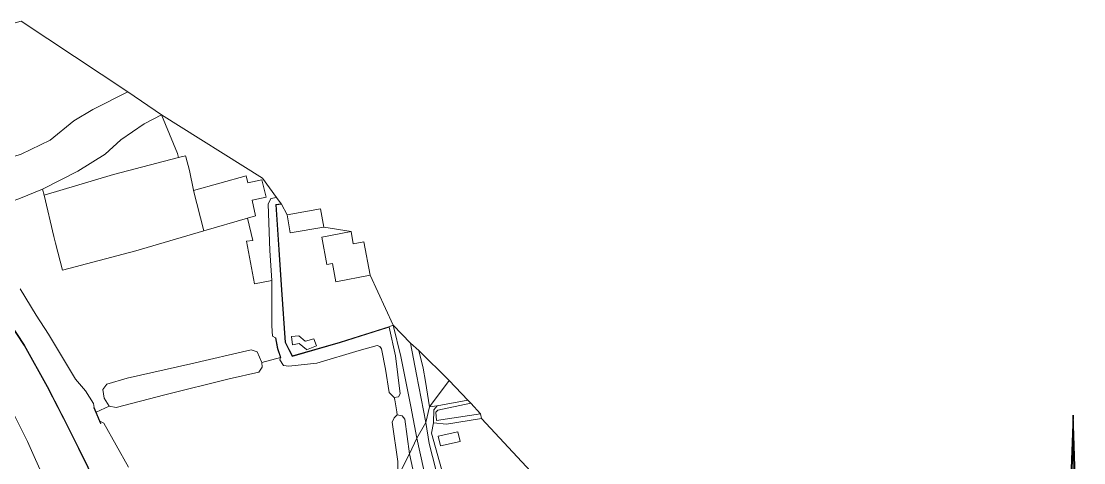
# Model space of a CAD drawing. Header units: metres. Extents: x 112942 to 118371, y 496117 to 499046.
# Drawn here: x 113374.4 to 113671.3, y 498789.3 to 498912.7 of the extents above; entities that cross this region are included whole.
import ezdxf

# ---------------------------------------------------------------- set-up
doc = ezdxf.new("R2010")
doc.units = ezdxf.units.M
doc.layers.add('B-WE-OG-TOPOKAART-G', color=7, linetype='Continuous', lineweight=18)
doc.layers.add('X-XX-AL-ORIENTATIE-S', color=7, linetype='Continuous', lineweight=25)

# ---------------------------------------------------------------- blocks, each defined once
blk = doc.blocks.new('SAL-ORIENTATIE_NOORDPIJL-SO')
for p, q in [((0, 64), (-2, 7)), ((0, -26), (0, 64)), ((2, 7), (0, 64)), ((-2, 7), (0, 28)), ((0, 28), (2, 7)), ((-3, 0), (3, 0)), ((0, -2), (-1, -26)), ((1, -26), (0, -2)), ((-1, -26), (0, -26))]:
    blk.add_line(p, q)
for points in [[(2, 7), (0, 28), (0, 64)], [(0, -26), (1, -26), (0, -2)]]:
    blk.add_solid(points)

msp = doc.modelspace()

# ---------------------------------------------------------------- linework, layer by layer
at = {"layer": 'B-WE-OG-TOPOKAART-G'}
for points, elevation in [([(113437.67, 498857.627), (113425.431, 498854.07), (113422.58, 498865.377), (113437.255, 498869.428), (113437.71, 498867.541), (113441.671, 498868.375), (113442.824, 498863.513), (113438.932, 498862.697), (113439.88, 498858.27), (113437.67, 498857.627)], -0.452), ([(113448.677, 498858.615), (113458.033, 498860.279), (113458.943, 498855.165), (113449.586, 498853.501), (113448.677, 498858.615)], -0.36), ([(113471.877, 498841.664), (113462.302, 498839.866), (113461.35, 498844.932), (113459.815, 498844.644), (113458.365, 498852.364), (113466.564, 498853.905), (113467.204, 498850.498), (113470.114, 498851.045), (113471.877, 498841.664)], -0.18), ([(113452.067, 498822.615), (113450.253, 498822.267), (113449.929, 498824.57), (113451.992, 498824.787), (113453.759, 498823.253), (113453.86, 498823.213), (113456.217, 498823.903), (113456.948, 498821.92), (113454.147, 498820.796), (113454.084, 498820.965), (113452.067, 498822.615)], -0.466), ([(113449.929, 498824.57), (113450.253, 498822.267), (113452.067, 498822.615), (113454.084, 498820.965), (113454.147, 498820.796), (113456.948, 498821.92), (113456.217, 498823.903), (113453.86, 498823.213), (113453.759, 498823.253), (113451.992, 498824.787), (113449.929, 498824.57)], -0.466), ([(113502.781, 498802.945), (113490.49, 498801.084), (113490.292, 498803.436), (113490.86, 498803.957), (113500.051, 498805.964), (113502.781, 498802.945)], -1.327), ([(113491.548, 498793.975), (113490.942, 498796.745), (113496.439, 498797.948), (113497.045, 498795.177), (113491.548, 498793.975)], -0.651), ([(113490.942, 498796.745), (113491.548, 498793.975), (113497.045, 498795.177), (113496.439, 498797.948), (113490.942, 498796.745)], -0.651)]:
    msp.add_lwpolyline(points, close=True, dxfattribs=dict(at, elevation=elevation))
for points in [[(113404.167, 498892.963, -0.733), (113394.383, 498887.997, -0.753), (113389.115, 498884.804, -0.753), (113382.503, 498879.454, -0.71), (113374.405, 498875.528, -0.716), (113365.854, 498872.838, -0.744), (113359.334, 498870.034, -0.716), (113358.678, 498869.298, -0.681), (113354.187, 498868.144, -0.615), (113348.917, 498871.542, -0.484), (113336.934, 498883.263, -0.601), (113321.675, 498898.846, -0.441), (113324.071, 498900.726, -0.687), (113326.169, 498900.326, -0.624), (113335.726, 498902.442, -0.664), (113355.76, 498907.512, -0.721), (113374.409, 498912.681, -0.736), (113404.167, 498892.963, -0.733)], [(113413.567, 498886.554, -0.684), (113408.795, 498884.04, -0.615), (113402.257, 498879.511, -0.615), (113397.876, 498875.499, -0.655), (113390.265, 498870.793, -0.584), (113380.308, 498865.76, -0.489), (113374.249, 498863.2, -0.604), (113369.189, 498861.345, -0.624), (113365.382, 498861.288, -0.632), (113363.559, 498862.162, -0.653), (113359.407, 498866.571, -0.681), (113358.678, 498869.298, -0.681), (113359.334, 498870.034, -0.716), (113365.854, 498872.838, -0.744), (113374.405, 498875.528, -0.716), (113382.503, 498879.454, -0.71), (113389.115, 498884.804, -0.753), (113394.383, 498887.997, -0.753), (113404.167, 498892.963, -0.733), (113413.567, 498886.554, -0.684)], [(113413.567, 498886.554, -0.684), (113418.046, 498875.723, -0.28), (113418.358, 498874.568, -0.223), (113400.209, 498869.832, -0.4), (113380.786, 498864.052, -0.392), (113380.308, 498865.76, -0.489), (113390.265, 498870.793, -0.584), (113397.876, 498875.499, -0.655), (113402.257, 498879.511, -0.615), (113408.795, 498884.04, -0.615), (113413.567, 498886.554, -0.684)], [(113445.698, 498863.445, -0.484), (113444.189, 498863.161, -0.484), (113443.394, 498861.513, -0.484), (113443.92, 498848.617, -0.484), (113444.421, 498840.174, -0.463), (113439.554, 498839.327, -0.426), (113437.366, 498851.217, -0.458), (113439.131, 498851.409, -0.42), (113437.67, 498857.627, -0.452), (113439.88, 498858.27, -0.452), (113438.932, 498862.697, -0.452), (113442.824, 498863.513, -0.452), (113441.671, 498868.375, -0.452), (113437.71, 498867.541, -0.452), (113437.255, 498869.428, -0.452), (113422.58, 498865.377, -0.452), (113422.555, 498865.474, -0.452), (113421.436, 498870.94, -0.289), (113420.378, 498874.759, -0.32), (113420.328, 498875.076, -0.32), (113418.358, 498874.568, -0.223), (113418.046, 498875.723, -0.28), (113413.567, 498886.554, -0.684), (113441.85, 498868.828, -0.332), (113445.698, 498863.445, -0.484)], [(113380.786, 498864.052, -0.392), (113400.209, 498869.832, -0.4), (113418.358, 498874.568, -0.223), (113420.328, 498875.076, -0.32), (113420.378, 498874.759, -0.32), (113421.436, 498870.94, -0.289), (113422.555, 498865.474, -0.452), (113422.58, 498865.377, -0.452), (113425.431, 498854.07, -0.452), (113406.473, 498848.548, -0.4), (113385.922, 498843.11, -0.495), (113383.992, 498850.676, -0.357), (113383.497, 498852.541, -0.357), (113380.786, 498864.052, -0.392)], [(113374.249, 498863.2, -0.604), (113380.308, 498865.76, -0.489), (113380.786, 498864.052, -0.392), (113383.497, 498852.541, -0.357), (113383.992, 498850.676, -0.357), (113385.922, 498843.11, -0.495), (113406.473, 498848.548, -0.4), (113425.431, 498854.07, -0.452), (113437.67, 498857.627, -0.452), (113439.131, 498851.409, -0.42), (113437.366, 498851.217, -0.458), (113439.554, 498839.327, -0.426), (113444.421, 498840.174, -0.463)], [(113447.086, 498861.622, -0.85), (113445.575, 498861.487, -0.85), (113447.162, 498837.568, -0.85), (113448.197, 498822.84, -0.85), (113450.127, 498818.999, -0.85), (113463.592, 498822.865, -0.85), (113476.895, 498827.036, -0.85), (113477.184, 498827.126, -0.475), (113479, 498819.135, -0.337), (113480.303, 498808.567, -0.297), (113479.849, 498807.735, -0.297), (113478.632, 498807.549, -0.532), (113478.039, 498808.065, -0.555), (113477.228, 498808.893, -0.575), (113476.18, 498815.409, -0.501), (113475.069, 498821.152, -0.518), (113474.624, 498821.739, -0.518), (113473.851, 498822.087, -0.518), (113468.815, 498820.659, -0.526), (113456.997, 498817.136, -0.552), (113449.219, 498816.25, -0.526), (113447.682, 498816.417, -0.526), (113446.696, 498818.039, -0.498), (113446.887, 498818.698, -0.498), (113446.982, 498818.73, -0.85), (113446.145, 498821.177, -0.85), (113445.526, 498824.173, -0.85), (113445.428, 498824.153, -0.549), (113444.591, 498824.612, -0.412), (113444.436, 498827.549, -0.412), (113444.421, 498840.174, -0.463), (113443.92, 498848.617, -0.484), (113443.394, 498861.513, -0.484), (113444.189, 498863.161, -0.484), (113445.698, 498863.445, -0.484), (113447.086, 498861.622, -0.85)], [(113447.095, 498861.522, -0.389), (113445.681, 498861.396, -0.389), (113447.261, 498837.575, -0.495), (113448.296, 498822.867, -0.484), (113450.179, 498819.118, -0.489), (113463.563, 498822.961, -0.484), (113477.154, 498827.222, -0.478), (113477.184, 498827.126, -0.475), (113476.895, 498827.036, -0.85), (113463.592, 498822.865, -0.85), (113450.127, 498818.999, -0.85), (113448.197, 498822.84, -0.85), (113447.162, 498837.568, -0.85), (113445.575, 498861.487, -0.85), (113447.086, 498861.622, -0.85), (113447.095, 498861.522, -0.389)], [(113448.677, 498858.615, -0.36), (113449.586, 498853.501, -0.36), (113458.943, 498855.165, -0.36), (113466.564, 498853.905, -0.18), (113458.365, 498852.364, -0.18), (113459.815, 498844.644, -0.18), (113461.35, 498844.932, -0.18), (113462.302, 498839.866, -0.18), (113471.877, 498841.664, -0.18), (113478.366, 498827.718, -0.426), (113477.154, 498827.222, -0.478), (113463.563, 498822.961, -0.484), (113450.179, 498819.118, -0.489), (113448.296, 498822.867, -0.484), (113447.261, 498837.575, -0.495), (113445.681, 498861.396, -0.389), (113447.095, 498861.522, -0.389), (113448.677, 498858.615, -0.36)], [(113444.421, 498840.174, -0.463), (113444.436, 498827.549, -0.412), (113444.591, 498824.612, -0.412), (113445.428, 498824.153, -0.549), (113446.048, 498821.151, -0.498), (113446.887, 498818.698, -0.498), (113441.622, 498817.314, -0.655), (113440.296, 498820.303, -0.538), (113438.665, 498820.856, -0.518), (113421.79, 498816.932, -0.541), (113403.995, 498812.89, -0.687), (113398.309, 498811.253, -0.81), (113397.215, 498809.708, -0.77), (113397.556, 498807.322, -0.713), (113398.995, 498805.053, -0.607), (113395.311, 498803.372, -0.575), (113394.757, 498804.686, -0.618), (113394.576, 498805.858, -0.561), (113392.392, 498809.357, -0.61), (113389.554, 498812.677, -0.595), (113382.001, 498825.229, -0.61), (113378.571, 498830.482, -0.738), (113374.08, 498837.844, -0.738)], [(113374.08, 498837.844, -0.738), (113378.571, 498830.482, -0.738), (113382.001, 498825.229, -0.61), (113389.554, 498812.677, -0.595), (113392.392, 498809.357, -0.61), (113394.576, 498805.858, -0.561), (113394.757, 498804.686, -0.618), (113394.665, 498804.647, -0.87), (113395.22, 498803.332, -0.87), (113396.565, 498800.252, -0.87), (113396.657, 498800.292, -0.87), (113396.392, 498800.899, -0.619), (113397.456, 498800.37, -0.615), (113404.426, 498788.021, -0.592)], [(113368.331, 498832.405, -0.601), (113375.238, 498822.084, -0.607), (113381.651, 498810.498, -0.615), (113387.744, 498798.725, -0.644), (113392.999, 498787.961, -0.558)], [(113431.165, 498691.633, -0.562), (113421.757, 498715.879, -0.664), (113413.829, 498736.257, -0.592), (113404.983, 498759.143, -0.632), (113398.535, 498774.977, -0.615), (113392.999, 498787.961, -0.558), (113387.744, 498798.725, -0.644), (113381.651, 498810.498, -0.615), (113375.238, 498822.084, -0.607), (113368.331, 498832.405, -0.601)], [(113368.413, 498832.463, -0.87), (113375.323, 498822.136, -0.87), (113381.74, 498810.545, -0.87), (113387.833, 498798.77, -0.87), (113393.09, 498788.002, -0.87), (113398.628, 498775.015, -0.87), (113405.076, 498759.18, -0.87), (113413.922, 498736.293, -0.87), (113421.85, 498715.915, -0.87), (113431.257, 498691.672, -0.882), (113431.165, 498691.633, -0.562)], [(113475.235, 498776.734, -0.649), (113464.335, 498772.103, -0.59), (113450.881, 498766.902, -0.581), (113437.4, 498762.446, -0.675), (113423.07, 498758.086, -0.738), (113423.039, 498758.181, -0.87), (113416.157, 498755.999, -0.87), (113415.774, 498754.883, -0.87), (113419.249, 498747.252, -0.87), (113422.41, 498742.914, -0.87), (113421.921, 498738.432, -0.87), (113422.023, 498738.444, -0.738), (113436.575, 498702.179, -0.562), (113431.257, 498691.672, -0.882), (113421.85, 498715.915, -0.87), (113413.922, 498736.293, -0.87), (113405.076, 498759.18, -0.87), (113398.628, 498775.015, -0.87), (113393.09, 498788.002, -0.87), (113387.833, 498798.77, -0.87), (113381.74, 498810.545, -0.87), (113375.323, 498822.136, -0.87), (113368.413, 498832.463, -0.87)], [(113482.865, 498791.74, -0.493), (113481.645, 498801.434, -0.38), (113480.887, 498802.431, -0.38), (113479.443, 498802.701, -0.392), (113479.327, 498803.471, -0.392), (113478.769, 498806.875, -0.392), (113478.632, 498807.549, -0.532), (113479.849, 498807.735, -0.297), (113480.303, 498808.567, -0.297), (113479, 498819.135, -0.337), (113477.184, 498827.126, -0.475), (113477.154, 498827.222, -0.478), (113478.366, 498827.718, -0.426), (113480.518, 498818.932, -0.386), (113483.247, 498805.036, -0.326), (113484.998, 498796.156, -0.475), (113482.865, 498791.74, -0.493)], [(113484.998, 498796.156, -0.475), (113483.247, 498805.036, -0.326), (113480.518, 498818.932, -0.386), (113478.366, 498827.718, -0.426), (113483.212, 498822.672, -0.446), (113484.893, 498813.949, -0.42), (113487.436, 498800.523, -0.461), (113484.998, 498796.156, -0.475)], [(113404.426, 498788.021, -0.592), (113397.456, 498800.37, -0.615), (113396.392, 498800.899, -0.619), (113395.311, 498803.372, -0.575), (113398.995, 498805.053, -0.607), (113400.928, 498804.691, -0.793), (113414.508, 498808.283, -0.73), (113432.554, 498812.717, -0.704), (113440.836, 498814.636, -0.736), (113441.753, 498816.018, -0.733), (113441.622, 498817.314, -0.655), (113446.887, 498818.698, -0.498), (113446.696, 498818.039, -0.498), (113447.682, 498816.417, -0.526), (113449.219, 498816.25, -0.526), (113456.997, 498817.136, -0.552), (113468.815, 498820.659, -0.526), (113473.851, 498822.087, -0.518), (113474.624, 498821.739, -0.518), (113475.069, 498821.152, -0.518), (113476.18, 498815.409, -0.501), (113477.228, 498808.893, -0.575), (113478.039, 498808.065, -0.555), (113478.632, 498807.549, -0.532), (113478.769, 498806.875, -0.392), (113479.327, 498803.471, -0.392), (113479.443, 498802.701, -0.392)], [(113446.982, 498818.73, -0.85), (113446.887, 498818.698, -0.498), (113446.048, 498821.151, -0.498), (113445.428, 498824.153, -0.549), (113445.526, 498824.173, -0.85), (113446.145, 498821.177, -0.85), (113446.982, 498818.73, -0.85)], [(113487.436, 498800.523, -0.461), (113484.893, 498813.949, -0.42), (113483.212, 498822.672, -0.446), (113485.493, 498820.657, -0.432), (113486.698, 498815.751, -0.415), (113487.414, 498811.94, -0.395), (113488.503, 498804.903, -0.62), (113487.436, 498800.523, -0.461)], [(113414.508, 498808.283, -0.73), (113400.928, 498804.691, -0.793), (113398.995, 498805.053, -0.607), (113397.556, 498807.322, -0.713), (113397.215, 498809.708, -0.77), (113398.309, 498811.253, -0.81), (113403.995, 498812.89, -0.687), (113421.79, 498816.932, -0.541), (113438.665, 498820.856, -0.518), (113440.296, 498820.303, -0.538), (113441.622, 498817.314, -0.655), (113441.753, 498816.018, -0.733), (113440.836, 498814.636, -0.736), (113432.554, 498812.717, -0.704), (113414.508, 498808.283, -0.73)], [(113488.503, 498804.903, -0.62), (113487.414, 498811.94, -0.395), (113486.698, 498815.751, -0.415), (113485.493, 498820.657, -0.432), (113493.956, 498812.236, -0.663), (113488.503, 498804.903, -0.62)], [(113488.503, 498804.903, -0.62), (113493.956, 498812.236, -0.663), (113499.161, 498806.729, -0.802), (113490.649, 498805.219, -0.701), (113488.503, 498804.903, -0.62)], [(113369.687, 498808.298, -0.17), (113376.189, 498795.219, -0.119), (113381.138, 498784.153, -0.159), (113383.258, 498779.041, -0.142), (113382.959, 498771.024, 0.098), (113386.227, 498754.192, 0.187), (113388.592, 498740.971, 0.123)], [(113389.88, 498724.677, 0.17), (113388.592, 498740.971, 0.123), (113386.227, 498754.192, 0.187), (113382.959, 498771.024, 0.098), (113383.258, 498779.041, -0.142), (113381.138, 498784.153, -0.159), (113376.189, 498795.219, -0.119), (113369.687, 498808.298, -0.17)], [(113396.392, 498800.899, -0.619), (113396.657, 498800.292, -0.87), (113396.565, 498800.252, -0.87), (113395.22, 498803.332, -0.87), (113394.665, 498804.647, -0.87), (113394.757, 498804.686, -0.618), (113395.311, 498803.372, -0.575), (113396.392, 498800.899, -0.619)], [(113487.436, 498800.523, -0.461), (113488.503, 498804.903, -0.62), (113490.649, 498805.219, -0.701), (113489.674, 498804.024, -0.701), (113489.595, 498800.454, -0.64), (113489.098, 498797.567, -0.51), (113495.719, 498773.538, -0.496), (113493.889, 498773.24, -0.539), (113488.431, 498794.683, -0.496), (113487.436, 498800.523, -0.461)], [(113490.649, 498805.219, -0.701), (113499.161, 498806.729, -0.802), (113500.051, 498805.964, -1.327), (113490.86, 498803.957, -1.327), (113490.292, 498803.436, -1.327), (113490.49, 498801.084, -1.327), (113502.781, 498802.945, -1.327), (113502.983, 498801.626, -0.692), (113493.253, 498800.106, -0.64), (113489.595, 498800.454, -0.64), (113489.674, 498804.024, -0.701), (113490.649, 498805.219, -0.701)], [(113479.684, 498786.659, -0.581), (113479.653, 498789.585, -0.581), (113478.04, 498800.61, -0.658), (113478.625, 498801.791, -0.638), (113479.443, 498802.701, -0.392), (113480.887, 498802.431, -0.38), (113481.645, 498801.434, -0.38), (113482.865, 498791.74, -0.493), (113475.235, 498776.734, -0.649)], [(113479.443, 498802.701, -0.392), (113478.625, 498801.791, -0.638), (113478.04, 498800.61, -0.658), (113479.653, 498789.585, -0.581), (113479.684, 498786.659, -0.581)], [(113502.983, 498801.626, -0.692), (113516.821, 498786.807, -0.686), (113520.515, 498766.275, -0.588), (113511.292, 498764.31, -0.588), (113498.281, 498763.041, -0.545), (113497.776, 498764.509, -0.53), (113495.719, 498773.538, -0.496), (113489.098, 498797.567, -0.51), (113489.595, 498800.454, -0.64), (113493.253, 498800.106, -0.64), (113502.983, 498801.626, -0.692)], [(113487.817, 498782.991, -0.513), (113484.998, 498796.156, -0.475), (113487.436, 498800.523, -0.461), (113488.431, 498794.683, -0.496), (113493.889, 498773.24, -0.539)], [(113482.865, 498791.74, -0.493), (113484.998, 498796.156, -0.475), (113487.817, 498782.991, -0.513)], [(113475.235, 498776.734, -0.649), (113482.865, 498791.74, -0.493), (113483.8, 498787.523, -0.493), (113484.911, 498782.154, -0.513), (113483.557, 498780.932, -0.631), (113475.235, 498776.734, -0.649)], [(113483.8, 498787.523, -0.493), (113482.865, 498791.74, -0.493)]]:
    msp.add_polyline3d(points, dxfattribs=at)

# ---------------------------------------------------------------- block references
at = {"layer": 'X-XX-AL-ORIENTATIE-S'}
msp.add_blockref('SAL-ORIENTATIE_NOORDPIJL-SO', (113668.314, 498738.577), dxfattribs=at)

doc.saveas('drawing.dxf')
